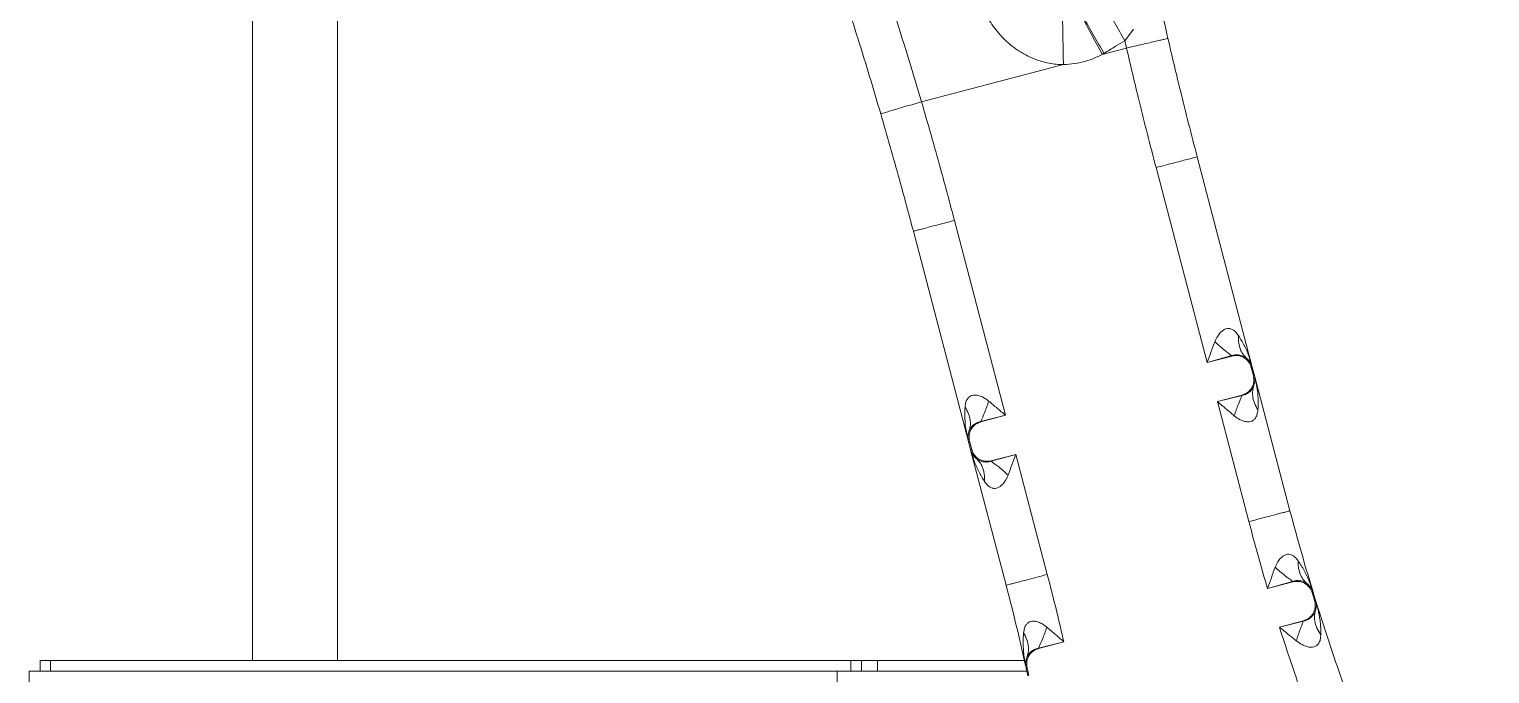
# Model space of a CAD drawing. Header units: millimetres. Extents: x 169 to 14583, y -399 to 10804.
# Drawn here: x 12249 to 12936, y 2395 to 2698 of the extents above; entities that cross this region are included whole.
import ezdxf

# ---------------------------------------------------------------- set-up
doc = ezdxf.new("R2010")
doc.units = ezdxf.units.MM
doc.header["$LTSCALE"] = 35

msp = doc.modelspace()

# ---------------------------------------------------------------- linework, layer by layer
at = {"color": 7, "linetype": 'Continuous', "lineweight": 18}
for p, q in [((12354.243, 2401.159), (12354.243, 2841.752)), ((12394.243, 2401.159), (12394.243, 2833.739)), ((12764.529, 2692.725), (12768.642, 2698.133)), ((12753.912, 2686.291), (12765.317, 2689.281)), ((12668.916, 2664.002), (12735.64, 2681.499)), ((12824.491, 2539.198), (12798.55, 2638.123)), ((12803.242, 2541.38), (12779.204, 2633.05)), ((12684.409, 2608.192), (12708.447, 2516.522)), ((12665.063, 2603.119), (12691.004, 2504.194)), ((12814.797, 2544.624), (12803.242, 2541.38)), ((12803.242, 2541.38), (12814.85, 2544.424)), ((12825.022, 2535.202), (12824.007, 2539.072)), ((12825.505, 2535.329), (12824.491, 2539.198)), ((12825.92, 2533.357), (12825.505, 2535.329)), ((12842.215, 2471.608), (12825.505, 2535.329)), ((12825.981, 2533.372), (12825.961, 2533.338)), ((12819.669, 2526.045), (12808.062, 2523.001)), ((12808.062, 2523.001), (12819.722, 2525.845)), ((12822.869, 2466.535), (12808.062, 2523.001)), ((12708.447, 2516.522), (12696.787, 2513.679)), ((12696.84, 2513.478), (12708.447, 2516.522)), ((12690.528, 2506.152), (12690.548, 2506.185)), ((12691.004, 2504.194), (12692.018, 2500.325)), ((12691.488, 2504.321), (12692.502, 2500.452)), ((12692.018, 2500.325), (12708.728, 2436.604)), ((12713.267, 2498.144), (12701.659, 2495.1)), ((12701.712, 2494.899), (12713.267, 2498.144)), ((12713.267, 2498.144), (12728.074, 2441.677)), ((12831.649, 2435.11), (12843.47, 2438.433)), ((12831.649, 2435.11), (12843.524, 2438.224)), ((12851.12, 2436.611), (12851.052, 2436.593)), ((12854.238, 2424.753), (12854.603, 2427.13)), ((12854.812, 2427.563), (12854.788, 2427.525)), ((12848.506, 2419.888), (12837.228, 2416.93)), ((12848.555, 2419.7), (12837.228, 2416.93)), ((12848.506, 2419.888), (12848.555, 2419.7)), ((12735.844, 2409.987), (12723.914, 2407.082)), ((12723.969, 2406.873), (12735.844, 2409.987)), ((12254.318, 2401.159), (12254.318, 2396.159)), ((12254.318, 2401.159), (12259.318, 2401.159)), ((12259.318, 2401.159), (12259.318, 2396.159)), ((12635.657, 2401.159), (12259.318, 2401.159)), ((12635.657, 2396.159), (12635.657, 2401.159)), ((12635.657, 2401.159), (12640.657, 2401.159)), ((12640.657, 2396.159), (12640.657, 2401.159)), ((12640.657, 2401.159), (12648.157, 2401.159)), ((12648.157, 2401.159), (12648.157, 2396.159)), ((12717.311, 2401.159), (12648.157, 2401.159)), ((12717.656, 2399.885), (12717.683, 2399.921)), ((12718.142, 2401.74), (12718.213, 2401.759)), ((12629.243, 2396.159), (12249.243, 2396.159)), ((12249.243, 2396.159), (12249.243, 2096.159)), ((12635.657, 2396.159), (12629.243, 2396.159)), ((12629.243, 2396.159), (12629.243, 2096.159)), ((12640.657, 2396.159), (12635.657, 2396.159)), ((12648.157, 2396.159), (12640.657, 2396.159)), ((12718.439, 2396.159), (12648.157, 2396.159))]:
    msp.add_line(p, q, dxfattribs=at)
for points, knots in [([(12784.8, 2693.798), (12783.443, 2699.728), (12780.713, 2711.654), (12776.805, 2729.634), (12774.343, 2741.595), (12773.105, 2747.608)], [0, 0, 0, 0, 0.3297766, 0.6631035, 1, 1, 1, 1]), ([(12653.419, 2713.794), (12655.193, 2708.322), (12658.741, 2697.378), (12663.92, 2680.742), (12667.25, 2669.582), (12668.916, 2664.002)], [0, 0, 0, 0, 0.3333365, 0.66667, 1, 1, 1, 1]), ([(12764.529, 2692.725), (12763.723, 2694.138), (12762.068, 2697.039), (12759.602, 2701.355), (12757.194, 2705.564), (12754.972, 2709.441), (12753.069, 2712.755), (12751.566, 2715.362), (12750.517, 2717.172), (12749.882, 2718.256), (12749.799, 2718.383), (12749.758, 2718.444)], [0, 0, 0, 0, 0.1043614, 0.2143483, 0.328701, 0.4457888, 0.5637258, 0.678484, 0.7903973, 0.8979551, 1, 1, 1, 1]), ([(12633.508, 2711.002), (12635.38, 2705.155), (12639.105, 2693.525), (12644.523, 2675.941), (12647.996, 2664.21), (12649.723, 2658.377)], [0, 0, 0, 0, 0.3369016, 0.6702285, 1, 1, 1, 1]), ([(12735.64, 2681.499), (12735.611, 2683.133), (12735.55, 2686.491), (12735.46, 2691.502), (12735.371, 2696.402), (12735.289, 2700.928), (12735.219, 2704.806), (12735.164, 2707.863), (12735.125, 2709.989), (12735.102, 2711.266), (12735.099, 2711.42), (12735.098, 2711.494)], [0, 0, 0, 0, 0.1040406, 0.2138202, 0.3280819, 0.4451836, 0.5632154, 0.6781132, 0.7901776, 0.8978667, 1, 1, 1, 1]), ([(12739.666, 2712.692), (12739.703, 2712.624), (12739.778, 2712.484), (12740.408, 2711.316), (12741.457, 2709.374), (12742.952, 2706.602), (12744.818, 2703.143), (12746.957, 2699.179), (12749.248, 2694.934), (12751.586, 2690.602), (12753.15, 2687.702), (12753.912, 2686.291)], [0, 0, 0, 0, 0.1040406, 0.2138203, 0.3280819, 0.4451836, 0.5632155, 0.6781133, 0.7901776, 0.8978667, 1, 1, 1, 1]), ([(12754.725, 2686.77), (12753.916, 2688.189), (12752.253, 2691.105), (12749.771, 2695.457), (12747.345, 2699.71), (12745.104, 2703.639), (12743.184, 2707.004), (12741.671, 2709.656), (12740.618, 2711.501), (12739.985, 2712.609), (12739.908, 2712.741), (12739.871, 2712.806)], [0, 0, 0, 0, 0.1040653, 0.2138612, 0.3281303, 0.4452314, 0.5632563, 0.6781434, 0.7901959, 0.8978744, 1, 1, 1, 1]), ([(12699.366, 2704.743), (12700.041, 2703.557), (12701.383, 2701.199), (12703.771, 2697.892), (12706.026, 2695.248), (12708.07, 2693.17), (12709.782, 2691.601), (12711.565, 2690.131), (12713.428, 2688.753), (12715.432, 2687.432), (12717.73, 2686.103), (12720.208, 2684.885), (12722.81, 2683.828), (12725.687, 2682.88), (12728.845, 2682.126), (12732.281, 2681.613), (12734.522, 2681.537), (12735.64, 2681.499)], [0, 0, 0, 0, 0.0908564, 0.1807164, 0.2708012, 0.3215259, 0.3741663, 0.4249243, 0.4747912, 0.5278499, 0.5840232, 0.6507406, 0.7108376, 0.7700968, 0.851435, 0.925833, 1, 1, 1, 1]), ([(12798.55, 2638.123), (12795.876, 2648.489), (12791.101, 2667), (12786.726, 2685.61), (12784.8, 2693.798)], [0, 0, 0, 0, 0.55999899, 1, 1, 1, 1]), ([(12735.64, 2681.499), (12737.419, 2681.601), (12740.976, 2681.803), (12745.822, 2682.929), (12750.159, 2684.411), (12752.661, 2685.664), (12753.912, 2686.291)], [0, 0, 0, 0, 0.2799573, 0.5599332, 0.7799704, 1, 1, 1, 1]), ([(12753.912, 2686.291), (12754.065, 2686.379), (12754.337, 2686.536), (12754.606, 2686.699), (12754.725, 2686.77)], [0, 0, 0, 0, 0.559924, 1, 1, 1, 1]), ([(12754.725, 2686.77), (12756.555, 2687.882), (12759.823, 2689.867), (12763.091, 2691.852), (12764.529, 2692.725)], [0, 0, 0, 0, 0.5599995, 1, 1, 1, 1]), ([(12765.317, 2689.281), (12765.17, 2689.924), (12764.906, 2691.072), (12764.644, 2692.22), (12764.529, 2692.725)], [0, 0, 0, 0, 0.559784, 1, 1, 1, 1]), ([(12779.204, 2633.05), (12776.503, 2643.52), (12771.681, 2662.216), (12767.262, 2681.011), (12765.317, 2689.281)], [0, 0, 0, 0, 0.559997, 1, 1, 1, 1]), ([(12649.723, 2658.377), (12649.802, 2658.4), (12649.964, 2658.447), (12651.318, 2658.844), (12653.548, 2659.498), (12656.685, 2660.417), (12660.501, 2661.536), (12664.68, 2662.761), (12667.535, 2663.597), (12668.916, 2664.002)], [0, 0, 0, 0, 0.1310155, 0.2705276, 0.4157932, 0.5632697, 0.7158871, 0.8625395, 1, 1, 1, 1]), ([(12668.916, 2664.002), (12671.915, 2653.614), (12677.272, 2635.064), (12682.228, 2616.403), (12684.409, 2608.192)], [0, 0, 0, 0, 0.559997, 1, 1, 1, 1]), ([(12649.723, 2658.377), (12652.693, 2648.091), (12657.997, 2629.725), (12662.904, 2611.249), (12665.063, 2603.119)], [0, 0, 0, 0, 0.559999, 1, 1, 1, 1]), ([(12798.55, 2638.123), (12798.459, 2638.099), (12798.279, 2638.052), (12796.839, 2637.674), (12794.617, 2637.092), (12791.588, 2636.297), (12787.882, 2635.326), (12783.661, 2634.219), (12780.69, 2633.44), (12779.204, 2633.05)], [0, 0, 0, 0, 0.1400121, 0.2800242, 0.4200363, 0.5600485, 0.706699, 0.8533495, 1, 1, 1, 1]), ([(12817.958, 2554.105), (12817.465, 2554.766), (12816.582, 2555.948), (12815.076, 2557.009), (12813.653, 2557.441), (12812.258, 2557.322), (12810.869, 2556.708), (12809.46, 2555.535), (12808.023, 2553.677), (12807.297, 2552.036), (12806.892, 2551.118)], [0, 0, 0, 0, 0.16016321, 0.28640288, 0.39296797, 0.49071351, 0.5915927, 0.699815, 0.83218207, 1, 1, 1, 1]), ([(12806.892, 2551.118), (12806.279, 2549.514), (12805.05, 2546.296), (12803.847, 2543.023), (12803.242, 2541.38)], [0, 0, 0, 0, 0.4981456, 1, 1, 1, 1]), ([(12814.797, 2544.624), (12814.051, 2545.17), (12812.553, 2546.266), (12809.859, 2548.429), (12808.015, 2550.1), (12806.892, 2551.118)], [0, 0, 0, 0, 0.2791591, 0.5606522, 1, 1, 1, 1]), ([(12817.958, 2554.105), (12817.946, 2552.884), (12817.921, 2550.42), (12818.833, 2547.395), (12820.174, 2544.971), (12821.343, 2543.836), (12821.923, 2543.274)], [0, 0, 0, 0, 0.27767761, 0.56056272, 0.78232253, 1, 1, 1, 1]), ([(12823.869, 2541.167), (12823.542, 2542.262), (12822.694, 2545.099), (12820.789, 2549.482), (12818.898, 2552.571), (12817.958, 2554.105)], [0, 0, 0, 0, 0.2400686, 0.6225719, 1, 1, 1, 1]), ([(12821.337, 2543.713), (12821.044, 2543.896), (12820.232, 2544.404), (12818.704, 2544.876), (12816.764, 2545.06), (12815.475, 2544.774), (12814.797, 2544.624)], [0, 0, 0, 0, 0.1521743, 0.4224868, 0.696652, 1, 1, 1, 1]), ([(12814.85, 2544.424), (12814.84, 2544.463), (12814.822, 2544.532), (12814.805, 2544.596), (12814.797, 2544.624)], [0, 0, 0, 0, 0.5597749, 1, 1, 1, 1]), ([(12821.341, 2543.717), (12821.256, 2543.817), (12821.083, 2544.021), (12820.964, 2544.187), (12820.903, 2544.271)], [0, 0, 0, 0, 0.4900654, 1, 1, 1, 1]), ([(12821.923, 2543.274), (12821.755, 2543.419), (12821.569, 2543.579), (12821.357, 2543.701), (12821.337, 2543.713)], [0, 0, 0, 0, 0.9027023, 1, 1, 1, 1]), ([(12825.268, 2530.518), (12825.036, 2530.006), (12824.549, 2528.93), (12823.328, 2527.615), (12821.722, 2526.464), (12820.436, 2526.066), (12819.722, 2525.845)], [0, 0, 0, 0, 0.22305167, 0.4688607, 0.70512415, 1, 1, 1, 1]), ([(12827.128, 2519.135), (12826.518, 2520.194), (12825.286, 2522.332), (12824.597, 2525.416), (12824.577, 2528.185), (12825.039, 2529.746), (12825.268, 2530.518)], [0, 0, 0, 0, 0.2781469, 0.5611401, 0.78272, 1, 1, 1, 1]), ([(12827.128, 2519.135), (12827.194, 2520.933), (12827.327, 2524.552), (12826.833, 2529.322), (12826.175, 2532.227), (12825.92, 2533.357)], [0, 0, 0, 0, 0.3761227, 0.7573134, 1, 1, 1, 1]), ([(12700.489, 2523.216), (12699.686, 2523.817), (12698.248, 2524.892), (12696.073, 2525.805), (12694.269, 2526.149), (12692.757, 2525.983), (12691.495, 2525.398), (12690.464, 2524.332), (12689.676, 2522.669), (12689.486, 2521.206), (12689.381, 2520.389)], [0, 0, 0, 0, 0.1677984, 0.30016, 0.4104897, 0.509361, 0.6079778, 0.713602, 0.8398485, 1, 1, 1, 1]), ([(12700.489, 2523.216), (12700.191, 2522.305), (12699.593, 2520.476), (12698.37, 2517.218), (12697.387, 2515.019), (12696.787, 2513.679)], [0, 0, 0, 0, 0.2791591, 0.5606522, 1, 1, 1, 1]), ([(12708.447, 2516.522), (12707.115, 2517.657), (12704.46, 2519.918), (12701.809, 2522.12), (12700.489, 2523.216)], [0, 0, 0, 0, 0.501851, 1, 1, 1, 1]), ([(12808.062, 2523.001), (12809.394, 2521.867), (12812.049, 2519.606), (12814.7, 2517.404), (12816.02, 2516.307)], [0, 0, 0, 0, 0.501851, 1, 1, 1, 1]), ([(12816.02, 2516.307), (12816.318, 2517.218), (12816.916, 2519.048), (12818.139, 2522.306), (12819.123, 2524.505), (12819.722, 2525.845)], [0, 0, 0, 0, 0.2791591, 0.5606522, 1, 1, 1, 1]), ([(12819.722, 2525.845), (12819.712, 2525.881), (12819.695, 2525.946), (12819.677, 2526.015), (12819.669, 2526.045)], [0, 0, 0, 0, 0.5597749, 1, 1, 1, 1]), ([(12689.381, 2520.389), (12689.315, 2518.591), (12689.183, 2514.971), (12689.676, 2510.202), (12690.334, 2507.297), (12690.589, 2506.167)], [0, 0, 0, 0, 0.3761227, 0.7573134, 1, 1, 1, 1]), ([(12689.381, 2520.389), (12689.991, 2519.329), (12691.224, 2517.192), (12691.912, 2514.107), (12691.932, 2511.339), (12691.47, 2509.778), (12691.241, 2509.005)], [0, 0, 0, 0, 0.27814686, 0.56114007, 0.78271996, 1, 1, 1, 1]), ([(12816.02, 2516.307), (12816.824, 2515.706), (12818.261, 2514.631), (12820.436, 2513.718), (12822.24, 2513.375), (12823.753, 2513.54), (12825.014, 2514.125), (12826.045, 2515.192), (12826.833, 2516.854), (12827.023, 2518.317), (12827.128, 2519.135)], [0, 0, 0, 0, 0.1677984, 0.30016, 0.4104897, 0.509361, 0.6079778, 0.713602, 0.8398485, 1, 1, 1, 1]), ([(12691.241, 2509.005), (12691.473, 2509.517), (12691.96, 2510.594), (12693.181, 2511.909), (12694.787, 2513.06), (12696.073, 2513.458), (12696.787, 2513.679)], [0, 0, 0, 0, 0.2230517, 0.4688607, 0.7051242, 1, 1, 1, 1]), ([(12696.787, 2513.679), (12696.797, 2513.643), (12696.814, 2513.578), (12696.832, 2513.509), (12696.84, 2513.478)], [0, 0, 0, 0, 0.5597749, 1, 1, 1, 1]), ([(12692.64, 2498.356), (12692.967, 2497.262), (12693.815, 2494.424), (12695.72, 2490.041), (12697.611, 2486.952), (12698.551, 2485.418)], [0, 0, 0, 0, 0.2400686, 0.6225719, 1, 1, 1, 1]), ([(12698.551, 2485.418), (12698.563, 2486.639), (12698.588, 2489.104), (12697.676, 2492.129), (12696.336, 2494.553), (12695.166, 2495.688), (12694.586, 2496.25)], [0, 0, 0, 0, 0.27767761, 0.56056272, 0.78232253, 1, 1, 1, 1]), ([(12694.586, 2496.25), (12694.754, 2496.105), (12694.94, 2495.944), (12695.152, 2495.823), (12695.172, 2495.811)], [0, 0, 0, 0, 0.9027023, 1, 1, 1, 1]), ([(12695.168, 2495.807), (12695.253, 2495.707), (12695.427, 2495.502), (12695.545, 2495.337), (12695.606, 2495.253)], [0, 0, 0, 0, 0.4900654, 1, 1, 1, 1]), ([(12695.172, 2495.811), (12695.465, 2495.628), (12696.277, 2495.12), (12697.805, 2494.648), (12699.745, 2494.463), (12701.034, 2494.749), (12701.712, 2494.899)], [0, 0, 0, 0, 0.15217433, 0.42248679, 0.69665196, 1, 1, 1, 1]), ([(12701.659, 2495.1), (12701.669, 2495.061), (12701.688, 2494.992), (12701.704, 2494.928), (12701.712, 2494.899)], [0, 0, 0, 0, 0.5597749, 1, 1, 1, 1]), ([(12709.617, 2488.406), (12708.901, 2489.062), (12707.471, 2490.373), (12704.805, 2492.61), (12702.879, 2494.035), (12701.712, 2494.899)], [0, 0, 0, 0, 0.2828484, 0.565148, 1, 1, 1, 1]), ([(12709.617, 2488.406), (12710.23, 2490.009), (12711.459, 2493.228), (12712.663, 2496.501), (12713.267, 2498.144)], [0, 0, 0, 0, 0.49814557, 1, 1, 1, 1]), ([(12698.551, 2485.418), (12699.044, 2484.757), (12699.927, 2483.575), (12701.433, 2482.514), (12702.856, 2482.083), (12704.252, 2482.202), (12705.64, 2482.815), (12707.049, 2483.989), (12708.486, 2485.847), (12709.212, 2487.488), (12709.617, 2488.406)], [0, 0, 0, 0, 0.1601632, 0.2864029, 0.392968, 0.4907135, 0.5915927, 0.699815, 0.8321821, 1, 1, 1, 1]), ([(12822.869, 2466.535), (12824.44, 2460.65), (12827.246, 2450.141), (12830.304, 2439.703), (12831.649, 2435.11)], [0, 0, 0, 0, 0.5599987, 1, 1, 1, 1]), ([(12853.078, 2433.305), (12850.948, 2440.426), (12847.144, 2453.142), (12843.721, 2465.965), (12842.215, 2471.608)], [0, 0, 0, 0, 0.559998, 1, 1, 1, 1]), ([(12846.054, 2448.071), (12845.552, 2448.719), (12844.66, 2449.87), (12843.162, 2450.865), (12841.771, 2451.27), (12840.409, 2451.134), (12839.065, 2450.524), (12837.713, 2449.362), (12836.34, 2447.55), (12835.649, 2445.949), (12835.264, 2445.056)], [0, 0, 0, 0, 0.1620088, 0.2876205, 0.3942335, 0.4919647, 0.5939237, 0.7011368, 0.8332355, 1, 1, 1, 1]), ([(12846.054, 2448.071), (12846.078, 2446.836), (12846.125, 2444.344), (12847.141, 2441.31), (12848.575, 2438.897), (12849.796, 2437.786), (12850.401, 2437.235)], [0, 0, 0, 0, 0.27764233, 0.56057143, 0.78235791, 1, 1, 1, 1]), ([(12852.465, 2435.199), (12852.295, 2435.686), (12851.958, 2436.649), (12851.385, 2438.126), (12850.777, 2439.582), (12849.947, 2441.415), (12848.891, 2443.514), (12847.547, 2445.875), (12846.547, 2447.346), (12846.054, 2448.071)], [0, 0, 0, 0, 0.1071972, 0.2120846, 0.329388, 0.4354748, 0.6303452, 0.8178918, 1, 1, 1, 1]), ([(12728.074, 2441.677), (12729.592, 2435.778), (12732.304, 2425.245), (12734.763, 2414.649), (12735.844, 2409.987)], [0, 0, 0, 0, 0.5599962, 1, 1, 1, 1]), ([(12835.264, 2445.056), (12834.656, 2443.418), (12833.436, 2440.134), (12832.246, 2436.788), (12831.649, 2435.11)], [0, 0, 0, 0, 0.4986104, 1, 1, 1, 1]), ([(12835.264, 2445.056), (12836.005, 2444.382), (12837.486, 2443.034), (12840.256, 2440.747), (12842.256, 2439.306), (12843.47, 2438.433)], [0, 0, 0, 0, 0.2827853, 0.5651809, 1, 1, 1, 1]), ([(12843.47, 2438.433), (12844.072, 2438.572), (12845.174, 2438.828), (12846.743, 2438.759), (12848.541, 2438.411), (12849.656, 2437.706), (12850.401, 2437.235)], [0, 0, 0, 0, 0.25256784, 0.46251251, 0.64078118, 1, 1, 1, 1]), ([(12708.728, 2436.604), (12710.573, 2429.404), (12713.868, 2416.546), (12716.778, 2403.597), (12718.058, 2397.899)], [0, 0, 0, 0, 0.559998, 1, 1, 1, 1]), ([(12843.524, 2438.224), (12843.514, 2438.264), (12843.495, 2438.337), (12843.477, 2438.403), (12843.47, 2438.433)], [0, 0, 0, 0, 0.5597541, 1, 1, 1, 1]), ([(12849.822, 2437.648), (12849.729, 2437.749), (12849.538, 2437.955), (12849.403, 2438.126), (12849.335, 2438.214)], [0, 0, 0, 0, 0.4905567, 1, 1, 1, 1]), ([(12852.6, 2433.159), (12852.817, 2432.45), (12853.204, 2431.183), (12853.596, 2429.917), (12853.768, 2429.361)], [0, 0, 0, 0, 0.56, 1, 1, 1, 1]), ([(12854.245, 2429.509), (12854.026, 2430.217), (12853.636, 2431.482), (12853.249, 2432.748), (12853.078, 2433.305)], [0, 0, 0, 0, 0.56, 1, 1, 1, 1]), ([(12853.768, 2429.361), (12853.887, 2428.87), (12854.126, 2427.888), (12854.1, 2426.363), (12853.801, 2424.875), (12853.206, 2423.475), (12852.332, 2422.229), (12851.226, 2421.189), (12849.945, 2420.361), (12848.985, 2420.046), (12848.506, 2419.888)], [0, 0, 0, 0, 0.1249733, 0.25, 0.3750267, 0.5, 0.6249733, 0.75, 0.8750267, 1, 1, 1, 1]), ([(12936.181, 2238.393), (12933.888, 2242.445), (12926.276, 2255.894), (12914.318, 2279.273), (12900.301, 2308.478), (12887.287, 2338.149), (12875.245, 2368.224), (12864.115, 2398.654), (12857.535, 2419.224), (12854.245, 2429.509)], [0, 0, 0, 0, 0.0670418, 0.2225349, 0.3780279, 0.5335209, 0.6890139, 0.844507, 1, 1, 1, 1]), ([(12856.729, 2413.346), (12856.73, 2414.223), (12856.731, 2416.002), (12856.516, 2418.71), (12856.193, 2421.175), (12855.79, 2423.454), (12855.374, 2425.36), (12855.039, 2426.758), (12854.842, 2427.436), (12854.805, 2427.561)], [0, 0, 0, 0, 0.1825549, 0.3705686, 0.5658856, 0.7005958, 0.8528324, 0.9726979, 1, 1, 1, 1]), ([(12727.814, 2416.879), (12727.039, 2417.477), (12725.656, 2418.543), (12723.547, 2419.431), (12721.802, 2419.789), (12720.322, 2419.643), (12719.087, 2419.09), (12718.041, 2418.024), (12717.257, 2416.402), (12717.044, 2414.966), (12716.932, 2414.212)], [0, 0, 0, 0, 0.1674419, 0.2989758, 0.4093454, 0.5082169, 0.6085313, 0.712515, 0.8488712, 1, 1, 1, 1]), ([(12845.194, 2410.465), (12845.468, 2411.343), (12846.016, 2413.105), (12847.127, 2416.252), (12848.014, 2418.394), (12848.555, 2419.7)], [0, 0, 0, 0, 0.2792268, 0.5605999, 1, 1, 1, 1]), ([(12853.364, 2422.991), (12853.027, 2422.538), (12852.313, 2421.58), (12850.674, 2420.385), (12849.313, 2419.945), (12848.555, 2419.7)], [0, 0, 0, 0, 0.2840261, 0.6010236, 1, 1, 1, 1]), ([(12854.238, 2424.753), (12854.054, 2424.195), (12853.845, 2423.557), (12853.418, 2423.054), (12853.364, 2422.991)], [0, 0, 0, 0, 0.8756268, 1, 1, 1, 1]), ([(12856.729, 2413.346), (12856.054, 2414.383), (12854.692, 2416.475), (12853.829, 2419.557), (12853.662, 2422.356), (12854.047, 2423.959), (12854.238, 2424.753)], [0, 0, 0, 0, 0.27814418, 0.56118893, 0.78278289, 1, 1, 1, 1]), ([(12716.932, 2414.212), (12716.859, 2413.339), (12716.709, 2411.566), (12716.697, 2408.849), (12716.813, 2406.366), (12717.024, 2404.061), (12717.28, 2402.127), (12717.497, 2400.706), (12717.637, 2400.014), (12717.663, 2399.886)], [0, 0, 0, 0, 0.1825549, 0.3705685, 0.5658856, 0.7005957, 0.8528324, 0.9726976, 1, 1, 1, 1]), ([(12716.932, 2414.212), (12717.519, 2413.123), (12718.702, 2410.925), (12719.304, 2407.781), (12719.237, 2404.978), (12718.719, 2403.412), (12718.463, 2402.637)], [0, 0, 0, 0, 0.278144, 0.5611887, 0.7827827, 1, 1, 1, 1]), ([(12727.814, 2416.879), (12727.503, 2415.941), (12726.879, 2414.055), (12725.591, 2410.702), (12724.549, 2408.453), (12723.914, 2407.082)], [0, 0, 0, 0, 0.2791044, 0.5606946, 1, 1, 1, 1]), ([(12735.844, 2409.987), (12734.501, 2411.156), (12731.822, 2413.488), (12729.147, 2415.751), (12727.814, 2416.879)], [0, 0, 0, 0, 0.50139174, 1, 1, 1, 1]), ([(12837.228, 2416.93), (12837.233, 2416.926), (12837.249, 2416.913), (12837.3, 2416.871), (12837.473, 2416.73), (12838.122, 2416.197), (12839.403, 2415.15), (12841.88, 2413.126), (12843.869, 2411.528), (12845.194, 2410.465)], [0, 0, 0, 0, 0.0020557, 0.0059258, 0.0191088, 0.0672414, 0.2504978, 0.5009204, 1, 1, 1, 1]), ([(12837.228, 2416.93), (12840.394, 2407.242), (12846.727, 2387.864), (12857.307, 2359.166), (12869.438, 2329.127), (12879.185, 2306.429), (12885.525, 2293.392), (12886.611, 2291.159)], [0, 0, 0, 0, 0.2261308, 0.4522616, 0.6783925, 0.9449, 1, 1, 1, 1]), ([(12845.194, 2410.465), (12846.088, 2409.819), (12847.677, 2408.669), (12850.061, 2407.714), (12851.999, 2407.376), (12853.585, 2407.574), (12854.863, 2408.197), (12855.888, 2409.346), (12856.581, 2411.065), (12856.678, 2412.559), (12856.729, 2413.346)], [0, 0, 0, 0, 0.1761169, 0.3132007, 0.424859, 0.5230634, 0.6205156, 0.7211791, 0.8531568, 1, 1, 1, 1]), ([(12718.463, 2402.637), (12718.703, 2403.128), (12719.208, 2404.161), (12720.42, 2405.411), (12721.989, 2406.496), (12723.228, 2406.873), (12723.914, 2407.082)], [0, 0, 0, 0, 0.2243719, 0.4715291, 0.7075877, 1, 1, 1, 1]), ([(12723.914, 2407.082), (12723.924, 2407.044), (12723.941, 2406.977), (12723.96, 2406.905), (12723.969, 2406.873)], [0, 0, 0, 0, 0.5597541, 1, 1, 1, 1]), ([(12718.058, 2397.899), (12718.217, 2397.175), (12718.501, 2395.882), (12718.781, 2394.588), (12718.904, 2394.018)], [0, 0, 0, 0, 0.56, 1, 1, 1, 1]), ([(12718.546, 2398.006), (12718.705, 2397.282), (12718.989, 2395.988), (12719.27, 2394.693), (12719.393, 2394.124)], [0, 0, 0, 0, 0.5599999, 1, 1, 1, 1]), ([(12718.911, 2404.013), (12718.894, 2403.903), (12718.861, 2403.688), (12718.796, 2403.415), (12718.764, 2403.281)], [0, 0, 0, 0, 0.50944527, 1, 1, 1, 1])]:
    msp.add_open_spline(points, degree=3, knots=knots, dxfattribs=at)
for points in [[(12784.8, 2693.798), (12784.728, 2693.781), (12784.583, 2693.747), (12783.424, 2693.479), (12781.624, 2693.061), (12779.182, 2692.495), (12776.211, 2691.807), (12772.821, 2691.021), (12769.143, 2690.168), (12766.592, 2689.577), (12765.317, 2689.281)], [(12665.063, 2603.119), (12665.135, 2603.138), (12665.279, 2603.176), (12666.429, 2603.477), (12668.217, 2603.946), (12670.642, 2604.582), (12673.592, 2605.355), (12676.958, 2606.238), (12680.61, 2607.196), (12683.143, 2607.86), (12684.409, 2608.192)], [(12814.85, 2544.424), (12815.828, 2544.56), (12817.785, 2544.832), (12820.628, 2543.801), (12822.922, 2541.83), (12823.645, 2539.991), (12824.007, 2539.072)], [(12824.491, 2539.198), (12824.22, 2539.976), (12823.678, 2541.533), (12822.508, 2542.693), (12821.923, 2543.274)], [(12825.022, 2535.202), (12825.158, 2534.224), (12825.43, 2532.267), (12824.399, 2529.424), (12822.427, 2527.13), (12820.589, 2526.407), (12819.669, 2526.045)], [(12824.007, 2539.072), (12824.07, 2539.088), (12824.197, 2539.121), (12824.357, 2539.163), (12824.469, 2539.193), (12824.483, 2539.196), (12824.491, 2539.198)], [(12825.505, 2535.329), (12825.498, 2535.327), (12825.483, 2535.323), (12825.372, 2535.294), (12825.212, 2535.252), (12825.085, 2535.219), (12825.022, 2535.202)], [(12825.268, 2530.518), (12825.493, 2531.311), (12825.942, 2532.896), (12825.651, 2534.518), (12825.505, 2535.329)], [(12691.241, 2509.005), (12691.016, 2508.213), (12690.567, 2506.627), (12690.858, 2505.005), (12691.004, 2504.194)], [(12691.488, 2504.321), (12691.351, 2505.3), (12691.079, 2507.257), (12692.111, 2510.1), (12694.082, 2512.394), (12695.92, 2513.117), (12696.84, 2513.478)], [(12691.004, 2504.194), (12691.011, 2504.196), (12691.026, 2504.2), (12691.138, 2504.229), (12691.297, 2504.271), (12691.424, 2504.305), (12691.488, 2504.321)], [(12692.502, 2500.452), (12692.439, 2500.435), (12692.312, 2500.402), (12692.152, 2500.36), (12692.04, 2500.331), (12692.026, 2500.327), (12692.018, 2500.325)], [(12692.018, 2500.325), (12692.289, 2499.547), (12692.831, 2497.991), (12694.001, 2496.83), (12694.586, 2496.25)], [(12701.659, 2495.1), (12700.681, 2494.964), (12698.724, 2494.691), (12695.881, 2495.723), (12693.587, 2497.694), (12692.864, 2499.533), (12692.502, 2500.452)], [(12842.215, 2471.608), (12842.143, 2471.589), (12841.999, 2471.551), (12840.848, 2471.25), (12839.06, 2470.781), (12836.636, 2470.145), (12833.686, 2469.371), (12830.32, 2468.489), (12826.667, 2467.531), (12824.135, 2466.867), (12822.869, 2466.535)], [(12728.074, 2441.677), (12726.808, 2441.345), (12724.275, 2440.681), (12720.623, 2439.723), (12717.256, 2438.84), (12714.307, 2438.067), (12711.882, 2437.431), (12710.094, 2436.962), (12708.944, 2436.661), (12708.8, 2436.623), (12708.728, 2436.604)], [(12843.524, 2438.224), (12844.477, 2438.36), (12846.383, 2438.631), (12849.165, 2437.668), (12851.446, 2435.806), (12852.215, 2434.041), (12852.6, 2433.159)], [(12853.078, 2433.305), (12852.781, 2434.062), (12852.188, 2435.575), (12850.996, 2436.682), (12850.401, 2437.235)], [(12852.6, 2433.159), (12852.663, 2433.178), (12852.788, 2433.216), (12852.946, 2433.265), (12853.057, 2433.298), (12853.071, 2433.303), (12853.078, 2433.305)], [(12854.245, 2429.509), (12854.238, 2429.506), (12854.224, 2429.502), (12854.113, 2429.468), (12853.955, 2429.419), (12853.83, 2429.38), (12853.768, 2429.361)], [(12854.238, 2424.753), (12854.42, 2425.545), (12854.784, 2427.13), (12854.425, 2428.716), (12854.245, 2429.509)], [(12718.546, 2398.006), (12718.449, 2398.964), (12718.253, 2400.879), (12719.326, 2403.621), (12721.278, 2405.825), (12723.072, 2406.524), (12723.969, 2406.873)], [(12718.463, 2402.637), (12718.215, 2401.863), (12717.72, 2400.314), (12717.945, 2398.704), (12718.058, 2397.899)], [(12718.058, 2397.899), (12718.065, 2397.9), (12718.08, 2397.904), (12718.193, 2397.929), (12718.354, 2397.964), (12718.482, 2397.992), (12718.546, 2398.006)]]:
    msp.add_open_spline(points, degree=3, dxfattribs=at)

doc.saveas('drawing.dxf')
